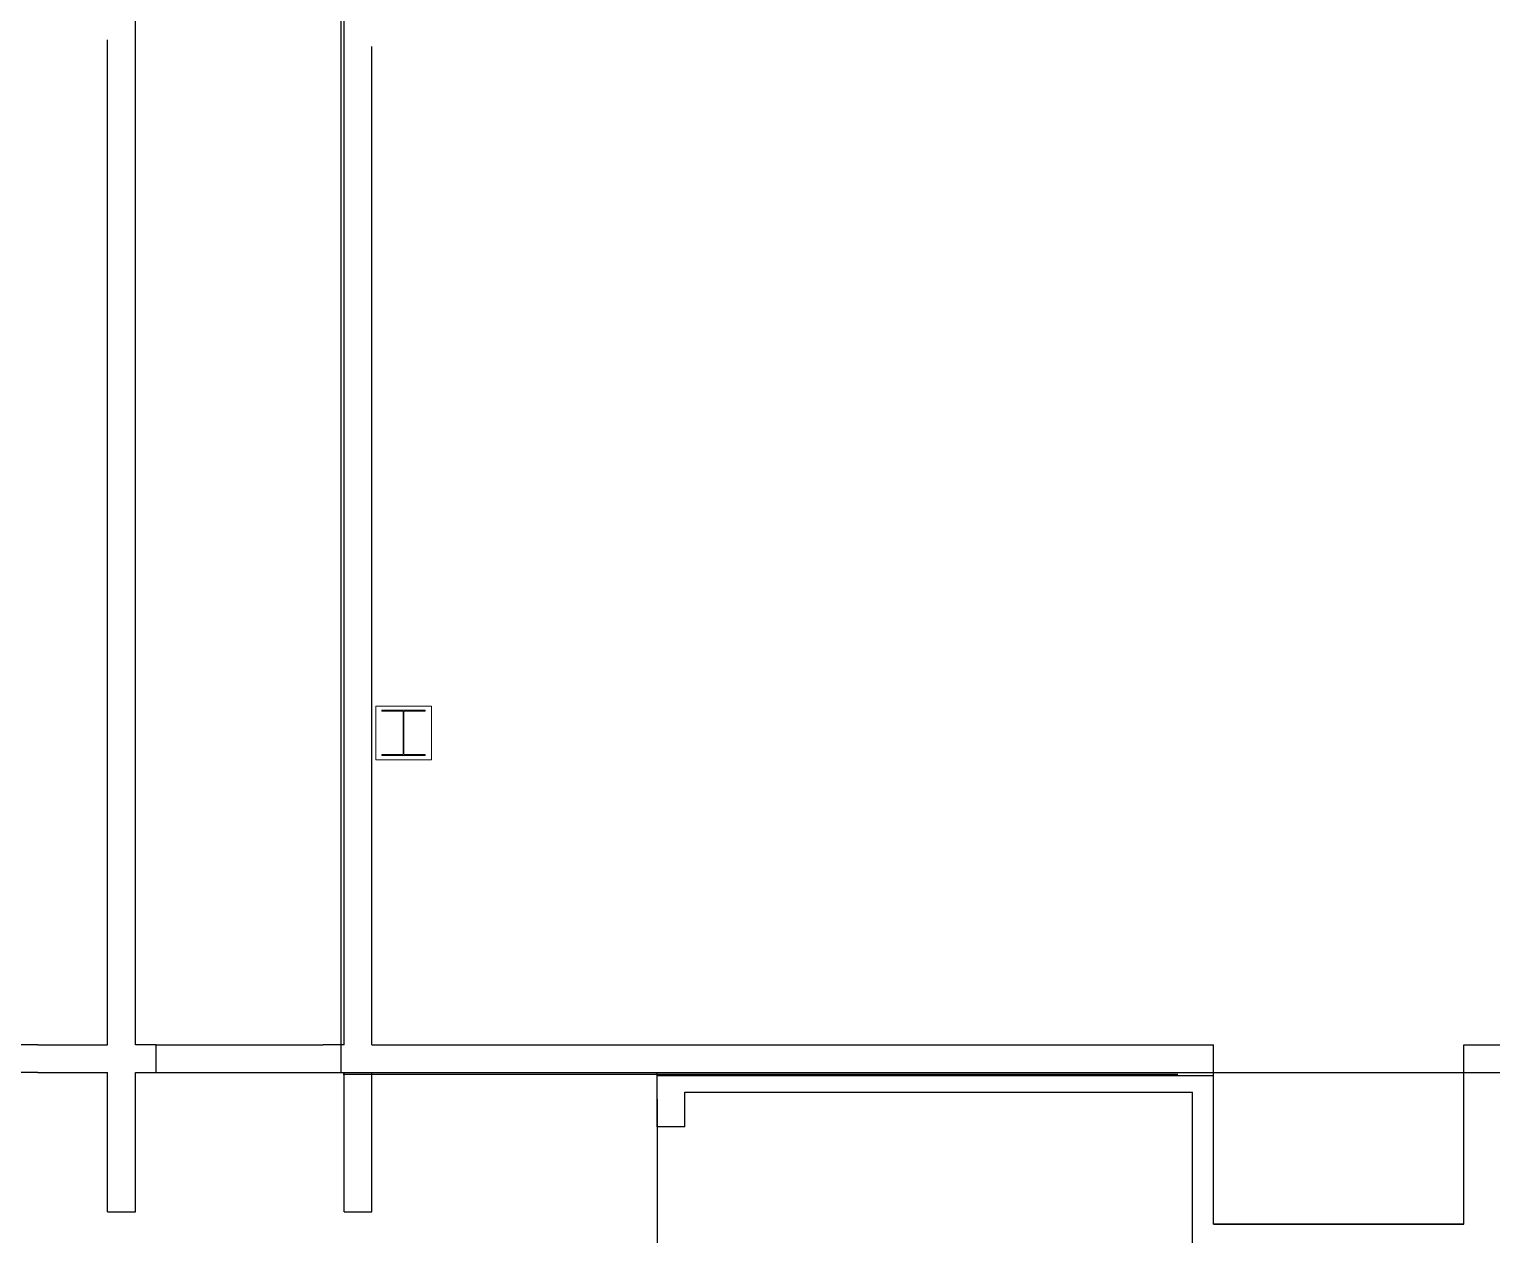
# Model space of a CAD drawing. Header units: millimetres. Extents: x 161 to 540, y 104 to 460.
# Drawn here: x 318.27 to 328.79, y 332.85 to 341.51 of the extents above; entities that cross this region are included whole.
import ezdxf

# ---------------------------------------------------------------- set-up
doc = ezdxf.new("R2010")
doc.units = ezdxf.units.MM
doc.linetypes.add('XKITLINE00', pattern=[0])
for name, color, linetype in [('10-CARP-SLIA', 15, 'Continuous'), ('10-M-A-150', 3, 'Continuous'), ('ARQ', 1, 'Continuous'), ('Muros', 3, 'Continuous')]:
    doc.layers.add(name, color=color, linetype=linetype)
doc.layers.add('Parte', color=2, linetype='Continuous', lineweight=0)

# ---------------------------------------------------------------- blocks, each defined once
blk = doc.blocks.new('A$C405C2F4E')
at = {"layer": 'Parte', "color": 2, "linetype": 'XKITLINE00', "lineweight": 0}
for p, q in [((250, 250.004419), (250, 635.004419)), ((250, 635.004419), (650, 635.004419)), ((650, 635.004419), (650, 250.004419)), ((650, 250.004419), (250, 250.004419))]:
    blk.add_line(p, q, dxfattribs=at)
at = {"layer": 'Parte', "color": 3, "linetype": 'XKITLINE00', "lineweight": 0}
for p, q in [((605, 606.004419), (295, 606.004419)), ((295, 606.004419), (295, 598.104419)), ((295, 598.104419), (444.24, 598.104419)), ((444.24, 598.104419), (445.525817, 597.848654)), ((445.525817, 597.848654), (446.615879, 597.120298)), ((446.615879, 597.120298), (447.344236, 596.030236)), ((447.344236, 596.030236), (447.6, 594.744419)), ((447.6, 594.744419), (447.6, 291.264419)), ((452.4, 594.744419), (452.655765, 596.030236)), ((452.4, 291.264419), (452.4, 594.744419)), ((452.655765, 596.030236), (453.384122, 597.120298)), ((453.384122, 597.120298), (454.474184, 597.848654)), ((454.474184, 597.848654), (455.76, 598.104419)), ((455.76, 598.104419), (605, 598.104419)), ((605, 606.004419), (605, 598.104419)), ((295, 287.904419), (295, 280.004419)), ((444.24, 287.904419), (295, 287.904419)), ((295, 280.004419), (605, 280.004419)), ((445.525817, 288.160184), (444.24, 287.904419)), ((446.615879, 288.88854), (445.525817, 288.160184)), ((447.344236, 289.978603), (446.615879, 288.88854)), ((447.6, 291.264419), (447.344236, 289.978603)), ((452.655765, 289.978603), (452.4, 291.264419)), ((453.384122, 288.88854), (452.655765, 289.978603)), ((454.474184, 288.160184), (453.384122, 288.88854)), ((455.76, 287.904419), (454.474184, 288.160184)), ((605, 287.904419), (455.76, 287.904419)), ((605, 280.004419), (605, 287.904419))]:
    blk.add_line(p, q, dxfattribs=at)

msp = doc.modelspace()

# ---------------------------------------------------------------- linework, layer by layer
for p, q in [((320.514, 455.008), (320.514, 334.012)), ((320.514, 334.012), (530.454, 334.012))]:
    msp.add_line(p, q)
at = {"color": 4}
msp.add_line((326.53, 333.998), (320.53, 333.998), dxfattribs=at)
at = {"layer": '10-CARP-SLIA'}
for p, q in [((318.336, 334.212), (317.136, 334.212)), ((319.186, 334.212), (320.386, 334.212)), ((321.236, 334.212), (322.436, 334.212)), ((318.336, 334.012), (317.136, 334.012)), ((319.186, 334.012), (320.386, 334.012)), ((321.236, 334.012), (322.436, 334.012))]:
    msp.add_line(p, q, dxfattribs=at)
at = {"layer": '10-M-A-150'}
for p, q in [((322.786, 333.992), (326.786, 333.992)), ((322.986, 333.872), (326.636, 333.872))]:
    msp.add_line(p, q, dxfattribs=at)
at = {"layer": 'ARQ'}
msp.add_line((322.786, 333.822), (322.786, 314.822), dxfattribs=at)
at = {"layer": 'Muros'}
for p, q in [((319.036, 334.212), (319.036, 455.008)), ((320.536, 334.212), (320.536, 455.008)), ((318.836, 334.212), (318.836, 341.438)), ((320.736, 334.212), (320.736, 341.388)), ((318.336, 334.212), (318.836, 334.212)), ((319.186, 334.212), (319.036, 334.212)), ((319.186, 334.012), (319.186, 334.212)), ((320.536, 334.212), (320.386, 334.212)), ((320.736, 334.212), (321.236, 334.212)), ((322.436, 334.212), (326.786, 334.212)), ((326.786, 332.922), (326.786, 334.212)), ((328.586, 334.212), (339.256, 334.212)), ((328.586, 332.922), (328.586, 334.212)), ((318.336, 334.012), (318.836, 334.012)), ((318.836, 333.012), (318.836, 334.012)), ((319.036, 333.012), (319.036, 334.012)), ((319.036, 334.012), (319.186, 334.012)), ((320.386, 334.012), (320.536, 334.012)), ((320.536, 333.012), (320.536, 334.012)), ((320.736, 334.012), (321.236, 334.012)), ((320.736, 333.012), (320.736, 334.012)), ((322.436, 334.012), (326.786, 334.012)), ((322.786, 333.622), (322.786, 334.012)), ((322.986, 333.622), (322.986, 333.872)), ((326.636, 330.37), (326.636, 333.872)), ((322.986, 333.622), (322.786, 333.622)), ((318.836, 333.012), (319.036, 333.012)), ((320.536, 333.012), (320.736, 333.012)), ((328.586, 332.922), (326.786, 332.922)), ((326.786, 332.922), (328.586, 332.922))]:
    msp.add_line(p, q, dxfattribs=at)

# ---------------------------------------------------------------- block references
at = {"xscale": 0.001, "yscale": 0.001, "zscale": 0.001}
msp.add_blockref('A$C405C2F4E', (320.514, 336.012), dxfattribs=at)

doc.saveas('drawing.dxf')
